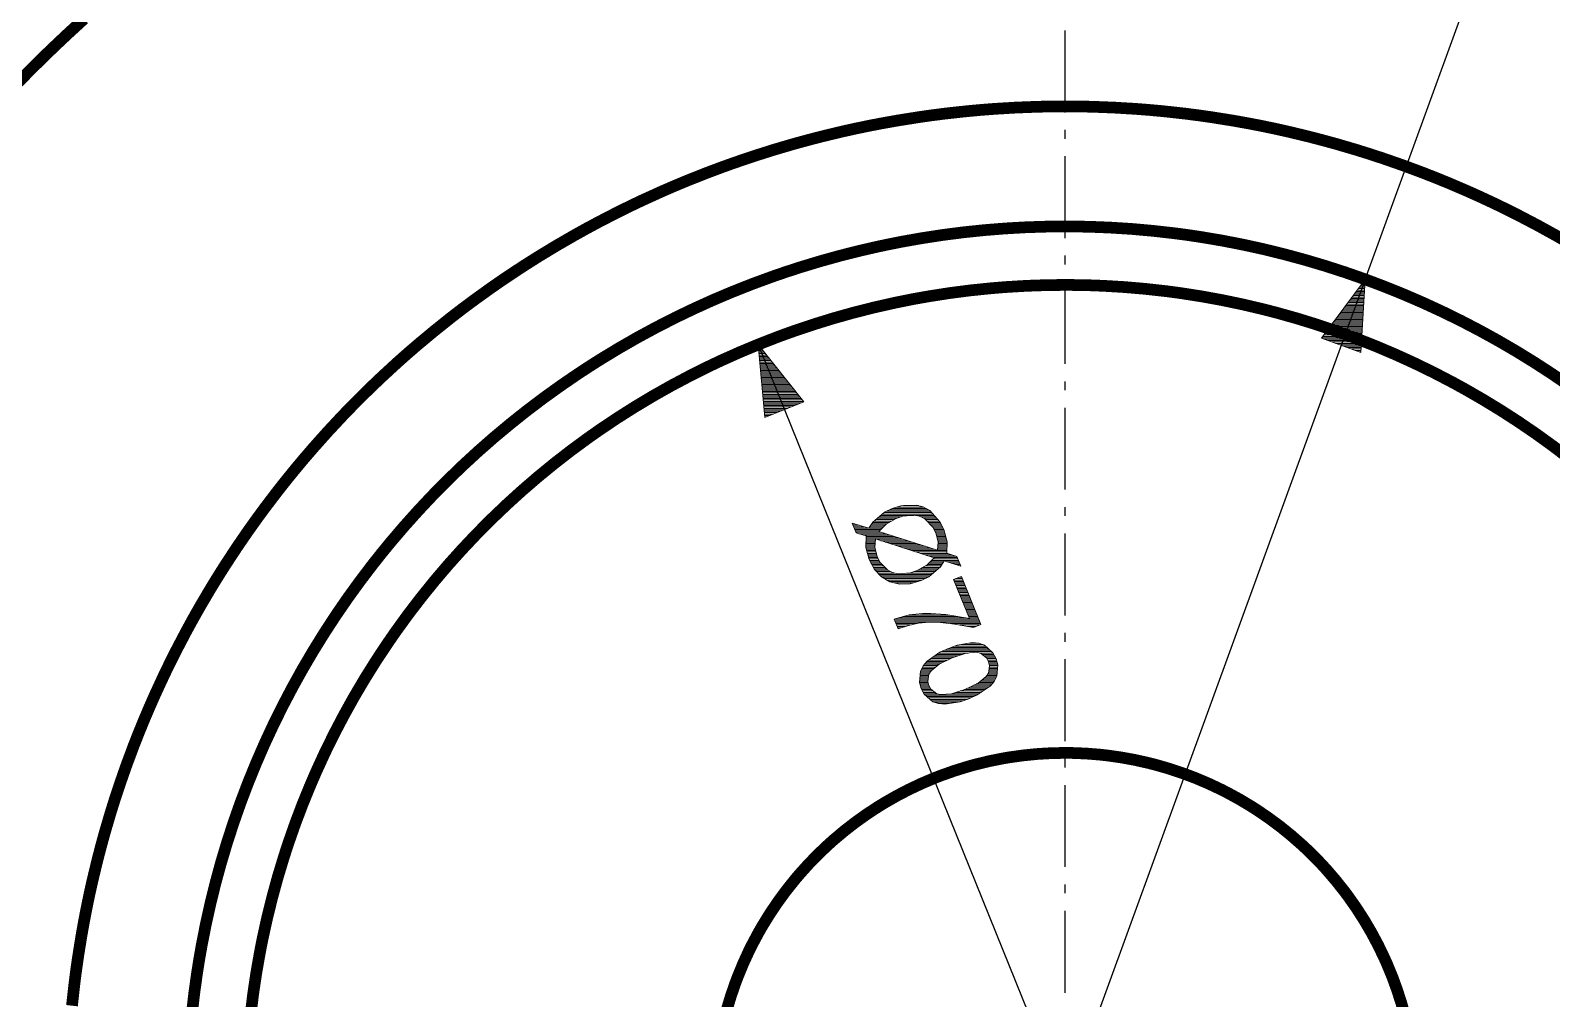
# Model space of a CAD drawing. Header units: millimetres. Extents: x 20 to 410, y 10 to 287.
# Drawn here: x 83.8 to 148.8, y 184.5 to 225.9 of the extents above; entities that cross this region are included whole.
import ezdxf

# ---------------------------------------------------------------- set-up
doc = ezdxf.new("R2010")
doc.units = ezdxf.units.MM
for name, color, linetype, lineweight in [('DUENN', 7, 'Continuous', 25), ('KANTEN', 7, 'Continuous', 50), ('MITTELLINIEN', 7, 'Continuous', 25), ('TEXT', 7, 'Continuous', 13)]:
    doc.layers.add(name, color=color, linetype=linetype, lineweight=lineweight)

msp = doc.modelspace()

# ---------------------------------------------------------------- linework, layer by layer
at = {"layer": 'DUENN', "lineweight": 13}
for p, q in [((140.754, 215.142), (140.82, 215.142)), ((140.798, 215.202), (140.824, 215.202)), ((140.262, 214.482), (140.782, 214.482)), ((140.306, 214.542), (140.786, 214.542)), ((140.351, 214.602), (140.789, 214.602)), ((140.396, 214.662), (140.792, 214.662)), ((140.44, 214.722), (140.796, 214.722)), ((140.485, 214.782), (140.799, 214.782)), ((140.53, 214.842), (140.803, 214.842)), ((140.575, 214.902), (140.806, 214.902)), ((140.619, 214.962), (140.81, 214.962)), ((140.664, 215.022), (140.813, 215.022)), ((140.709, 215.082), (140.817, 215.082)), ((139.77, 213.822), (140.744, 213.822)), ((139.814, 213.882), (140.747, 213.882)), ((139.859, 213.942), (140.751, 213.942)), ((139.904, 214.002), (140.754, 214.002)), ((139.949, 214.062), (140.758, 214.062)), ((139.993, 214.122), (140.761, 214.122)), ((140.038, 214.182), (140.765, 214.182)), ((140.083, 214.242), (140.768, 214.242)), ((140.127, 214.302), (140.772, 214.302)), ((140.172, 214.362), (140.775, 214.362)), ((140.217, 214.422), (140.779, 214.422)), ((139.278, 213.162), (140.706, 213.162)), ((139.322, 213.222), (140.709, 213.222)), ((139.367, 213.282), (140.713, 213.282)), ((139.412, 213.342), (140.716, 213.342)), ((139.457, 213.402), (140.72, 213.402)), ((139.501, 213.462), (140.723, 213.462)), ((139.546, 213.522), (140.727, 213.522)), ((139.591, 213.582), (140.73, 213.582)), ((139.635, 213.642), (140.734, 213.642)), ((139.68, 213.702), (140.737, 213.702)), ((139.725, 213.762), (140.741, 213.762)), ((138.965, 212.742), (140.682, 212.742)), ((139.009, 212.802), (140.685, 212.802)), ((139.054, 212.862), (140.689, 212.862)), ((139.079, 212.682), (140.678, 212.682)), ((139.099, 212.922), (140.692, 212.922)), ((139.144, 212.982), (140.696, 212.982)), ((139.188, 213.042), (140.699, 213.042)), ((139.233, 213.102), (140.703, 213.102)), ((139.244, 212.622), (140.675, 212.622)), ((139.409, 212.562), (140.671, 212.562)), ((114.891, 212.423), (114.912, 212.423)), ((114.897, 212.363), (114.96, 212.363)), ((114.903, 212.303), (115.008, 212.303)), ((114.908, 212.243), (115.056, 212.243)), ((114.914, 212.183), (115.104, 212.183)), ((114.919, 212.123), (115.152, 212.123)), ((114.925, 212.063), (115.2, 212.063)), ((114.93, 212.003), (115.248, 212.003)), ((114.936, 211.943), (115.296, 211.943)), ((114.942, 211.883), (115.344, 211.883)), ((139.574, 212.502), (140.668, 212.502)), ((139.739, 212.442), (140.664, 212.442)), ((139.904, 212.382), (140.661, 212.382)), ((140.068, 212.322), (140.658, 212.322)), ((140.233, 212.262), (140.654, 212.262)), ((140.398, 212.202), (140.651, 212.202)), ((140.563, 212.142), (140.647, 212.142)), ((114.947, 211.823), (115.392, 211.823)), ((114.953, 211.763), (115.441, 211.763)), ((114.958, 211.703), (115.489, 211.703)), ((114.964, 211.643), (115.537, 211.643)), ((114.969, 211.583), (115.585, 211.583)), ((114.975, 211.523), (115.633, 211.523)), ((114.981, 211.463), (115.681, 211.463)), ((114.986, 211.403), (115.729, 211.403)), ((114.992, 211.343), (115.777, 211.343)), ((114.997, 211.283), (115.825, 211.283)), ((115.003, 211.223), (115.873, 211.223)), ((115.008, 211.163), (115.921, 211.163)), ((115.014, 211.103), (115.969, 211.103)), ((115.019, 211.043), (116.017, 211.043)), ((115.025, 210.983), (116.065, 210.983)), ((115.031, 210.923), (116.113, 210.923)), ((115.036, 210.863), (116.162, 210.863)), ((115.042, 210.803), (116.21, 210.803)), ((115.047, 210.743), (116.258, 210.743)), ((115.053, 210.683), (116.306, 210.683)), ((115.058, 210.623), (116.354, 210.623)), ((115.064, 210.563), (116.402, 210.563)), ((115.07, 210.503), (116.45, 210.503)), ((115.075, 210.443), (116.498, 210.443)), ((115.081, 210.383), (116.546, 210.383)), ((115.086, 210.323), (116.594, 210.323)), ((115.092, 210.263), (116.642, 210.263)), ((115.097, 210.203), (116.69, 210.203)), ((115.103, 210.143), (116.738, 210.143)), ((115.109, 210.083), (116.786, 210.083)), ((115.114, 210.023), (116.834, 210.023)), ((115.12, 209.963), (116.737, 209.963)), ((115.125, 209.903), (116.589, 209.903)), ((115.131, 209.843), (116.44, 209.843)), ((115.136, 209.783), (116.292, 209.783)), ((115.142, 209.723), (116.143, 209.723)), ((115.148, 209.663), (115.995, 209.663)), ((115.153, 209.603), (115.846, 209.603)), ((115.159, 209.543), (115.698, 209.543)), ((115.164, 209.483), (115.549, 209.483)), ((115.17, 209.423), (115.401, 209.423)), ((115.175, 209.363), (115.252, 209.363))]:
    msp.add_line(p, q, dxfattribs=at)
at = {"layer": 'DUENN', "lineweight": 25}
for points in [[(140.826, 215.238), (162.544, 274.909)], [(140.826, 215.238), (115.174, 144.762)], [(114.889, 212.451), (141.111, 147.549)]]:
    msp.add_lwpolyline(points, dxfattribs=at)
at = {"layer": 'DUENN', "lineweight": 13}
for points in [[(140.826, 215.238), (140.645, 212.112), (138.954, 212.727), (140.826, 215.238)], [(114.889, 212.451), (116.847, 210.007), (115.178, 209.333), (114.889, 212.451)]]:
    msp.add_lwpolyline(points, close=True, dxfattribs=at)
at = {"layer": 'KANTEN', "lineweight": 50, "const_width": 0.5}
for points in [[(86.09, 226.366), (85.426, 225.757), (84.989, 225.346), (84.555, 224.931), (83.912, 224.3), (83.278, 223.66)], [(149.488, 216.818), (148.967, 217.117), (148.178, 217.552), (147.38, 217.97), (146.844, 218.239), (146.303, 218.501), (145.759, 218.755), (145.211, 219.001), (144.383, 219.356), (143.827, 219.583), (143.268, 219.802), (142.423, 220.116), (141.573, 220.412), (141.002, 220.599), (140.429, 220.778), (139.564, 221.032), (138.985, 221.19), (138.404, 221.341), (137.528, 221.552), (136.942, 221.682), (136.354, 221.804), (135.764, 221.917), (135.173, 222.022), (134.283, 222.164), (133.688, 222.249), (133.093, 222.325), (132.197, 222.423), (131.599, 222.478), (131, 222.524), (130.101, 222.578), (129.201, 222.613), (128.601, 222.626), (128, 222.63), (127.399, 222.626), (126.799, 222.613), (125.899, 222.578), (125, 222.524), (124.401, 222.478), (123.803, 222.423), (122.907, 222.325), (122.312, 222.249), (121.717, 222.164), (120.827, 222.022), (120.236, 221.917), (119.646, 221.804), (119.058, 221.682), (118.472, 221.552), (117.596, 221.341), (117.015, 221.19), (116.436, 221.032), (115.571, 220.778), (114.712, 220.506), (113.859, 220.216), (113.294, 220.013), (112.732, 219.802), (111.895, 219.471), (111.34, 219.24), (110.789, 219.001), (109.969, 218.629), (109.426, 218.371), (108.888, 218.106), (108.087, 217.693), (107.558, 217.409), (107.033, 217.117), (106.253, 216.666), (105.483, 216.198), (104.975, 215.877), (104.472, 215.549), (103.974, 215.215), (103.48, 214.873), (102.749, 214.347), (102.267, 213.988), (101.791, 213.622), (101.087, 213.06), (100.394, 212.484), (99.939, 212.092), (99.49, 211.694), (98.827, 211.084), (98.392, 210.67), (97.962, 210.25), (97.539, 209.824), (97.122, 209.392), (96.508, 208.733), (95.908, 208.061), (95.516, 207.606), (95.13, 207.146), (94.751, 206.68), (94.378, 206.209), (93.832, 205.493), (93.476, 205.009), (93.127, 204.52), (92.617, 203.778), (92.123, 203.025), (91.802, 202.517), (91.488, 202.005), (91.031, 201.228), (90.736, 200.705), (90.448, 200.178), (90.03, 199.38), (89.761, 198.844), (89.499, 198.303), (89.121, 197.485), (88.879, 196.936), (88.644, 196.383), (88.417, 195.827), (88.198, 195.268), (87.884, 194.423), (87.588, 193.573), (87.401, 193.002), (87.222, 192.429), (86.968, 191.564), (86.81, 190.985), (86.659, 190.404), (86.448, 189.528), (86.318, 188.942), (86.196, 188.354), (86.083, 187.764), (85.978, 187.173), (85.836, 186.283), (85.751, 185.688), (85.675, 185.093), (85.577, 184.197)], [(149.553, 210.687), (148.81, 211.196), (148.055, 211.686), (147.289, 212.159), (146.511, 212.613), (145.723, 213.048), (144.924, 213.464), (144.116, 213.86), (143.298, 214.238), (142.472, 214.595), (141.637, 214.933), (140.794, 215.25), (139.944, 215.547), (139.087, 215.823), (138.224, 216.079), (137.355, 216.314), (136.48, 216.529), (135.601, 216.722), (134.717, 216.894), (133.829, 217.044), (133.236, 217.133), (132.64, 217.212), (131.746, 217.312), (130.849, 217.392), (129.95, 217.449), (129.05, 217.485), (128.15, 217.5), (127.25, 217.492), (126.35, 217.464), (125.451, 217.413), (124.553, 217.341), (123.658, 217.248), (122.764, 217.133), (121.874, 216.996), (120.988, 216.839), (120.105, 216.66), (119.228, 216.459), (118.355, 216.238), (117.487, 215.996), (116.626, 215.734), (116.056, 215.547), (115.488, 215.351), (114.643, 215.041), (113.805, 214.71), (112.976, 214.359), (112.156, 213.988), (111.344, 213.598), (110.542, 213.188), (109.75, 212.76), (108.969, 212.312), (108.199, 211.846), (107.692, 211.525), (107.19, 211.196), (106.447, 210.687), (105.716, 210.161), (104.998, 209.617), (104.294, 209.056), (103.603, 208.479), (102.926, 207.885), (102.264, 207.275), (101.616, 206.649), (100.984, 206.008), (100.368, 205.352), (99.767, 204.681), (99.182, 203.996), (98.802, 203.531), (98.429, 203.061), (97.884, 202.344), (97.356, 201.615), (96.846, 200.873), (96.354, 200.119), (95.88, 199.353), (95.424, 198.576), (94.988, 197.789), (94.57, 196.991), (94.172, 196.184), (93.793, 195.367), (93.434, 194.541), (93.095, 193.707), (92.776, 192.865), (92.477, 192.015), (92.199, 191.159), (91.941, 190.296), (91.704, 189.428), (91.489, 188.553), (91.294, 187.674), (91.12, 186.791), (91.016, 186.2), (90.922, 185.607), (90.798, 184.715), (90.695, 183.82)], [(149.578, 207.557), (148.863, 208.102), (148.133, 208.63), (147.39, 209.138), (146.635, 209.627), (145.867, 210.096), (145.087, 210.546), (144.561, 210.834), (143.763, 211.25), (142.954, 211.645), (142.135, 212.019), (141.307, 212.372), (140.47, 212.703), (139.625, 213.013), (138.773, 213.301), (137.913, 213.567), (137.047, 213.811), (136.466, 213.961), (135.59, 214.167), (134.709, 214.351), (133.823, 214.512), (132.934, 214.651), (132.339, 214.73), (131.445, 214.83), (130.548, 214.907), (129.649, 214.961), (129.05, 214.984), (128.15, 215), (127.25, 214.992), (126.351, 214.961), (125.452, 214.907), (124.854, 214.858), (123.959, 214.766), (123.066, 214.651), (122.177, 214.512), (121.586, 214.407), (120.704, 214.231), (119.826, 214.032), (118.953, 213.811), (118.087, 213.567), (117.227, 213.301), (116.375, 213.013), (115.81, 212.809), (114.971, 212.484), (114.14, 212.139), (113.318, 211.772), (112.775, 211.515), (111.97, 211.113), (111.175, 210.691), (110.392, 210.248), (109.62, 209.785), (108.86, 209.303), (108.113, 208.801), (107.622, 208.456), (106.897, 207.923), (106.186, 207.371), (105.49, 206.801), (104.808, 206.213), (104.142, 205.608), (103.491, 204.986), (102.857, 204.348), (102.239, 203.693), (101.638, 203.023), (101.055, 202.338), (100.49, 201.637), (99.942, 200.923), (99.414, 200.194), (99.072, 199.701), (98.575, 198.951), (98.097, 198.188), (97.639, 197.413), (97.202, 196.627), (96.784, 195.829), (96.387, 195.022), (96.012, 194.204), (95.773, 193.653), (95.432, 192.82), (95.114, 191.979), (94.816, 191.129), (94.631, 190.558), (94.37, 189.697), (94.132, 188.829), (93.916, 187.955), (93.723, 187.076), (93.607, 186.488), (93.451, 185.601), (93.318, 184.711), (93.209, 183.818)], [(142.457, 184), (142.374, 184.288), (142.191, 184.86), (141.985, 185.424), (141.757, 185.979), (141.634, 186.253), (141.373, 186.794), (141.091, 187.324), (140.787, 187.841), (140.463, 188.347), (140.119, 188.839), (139.94, 189.08), (139.567, 189.55), (139.176, 190.005), (138.973, 190.227), (138.766, 190.444), (138.34, 190.867), (138.12, 191.071), (137.669, 191.467), (137.203, 191.845), (136.721, 192.204), (136.226, 192.543), (135.974, 192.705), (135.459, 193.014), (134.932, 193.302), (134.665, 193.438), (134.122, 193.694), (133.569, 193.928), (133.007, 194.14), (132.437, 194.329), (131.86, 194.495), (131.57, 194.569), (130.984, 194.7), (130.393, 194.808), (129.799, 194.892), (129.5, 194.925), (128.902, 194.973), (128.302, 194.997), (128.002, 195), (127.402, 194.988), (126.803, 194.952), (126.205, 194.892), (125.611, 194.809), (125.315, 194.758), (124.727, 194.639), (124.144, 194.496), (123.855, 194.416), (123.281, 194.238), (122.715, 194.038), (122.435, 193.93), (121.882, 193.696), (121.339, 193.44), (120.807, 193.163), (120.286, 192.864), (120.03, 192.708), (119.528, 192.378), (119.04, 192.03), (118.565, 191.661), (118.106, 191.275), (117.883, 191.074), (117.448, 190.661), (117.03, 190.23), (116.629, 189.783), (116.436, 189.553), (116.063, 189.083), (115.709, 188.598), (115.375, 188.099), (115.061, 187.588), (114.911, 187.327), (114.629, 186.798), (114.495, 186.529), (114.245, 185.983), (114.017, 185.428), (113.911, 185.147), (113.716, 184.579), (113.544, 184.004)]]:
    msp.add_lwpolyline(points, dxfattribs=at)
at = {"layer": 'MITTELLINIEN', "lineweight": 25}
for points in [[(128, 222.375), (128, 222.812), (128, 223.25), (128, 223.688), (128, 224.125), (128, 224.562), (128, 225), (128, 225.438), (128, 225.875)], [(128, 221.25), (128, 221.625)], [(128, 217), (128, 217.438), (128, 217.875), (128, 218.312), (128, 218.75), (128, 219.188), (128, 219.625), (128, 220.062), (128, 220.5)], [(128, 215.875), (128, 216.25)], [(128, 211.625), (128, 212.062), (128, 212.5), (128, 212.938), (128, 213.375), (128, 213.812), (128, 214.25), (128, 214.688), (128, 215.125)], [(128, 210.5), (128, 210.875)], [(128, 206.25), (128, 206.688), (128, 207.125), (128, 207.562), (128, 208), (128, 208.438), (128, 208.875), (128, 209.312), (128, 209.75)], [(128, 205.125), (128, 205.5)], [(128, 200.875), (128, 201.312), (128, 201.75), (128, 202.188), (128, 202.625), (128, 203.062), (128, 203.5), (128, 203.938), (128, 204.375)], [(128, 199.75), (128, 200.125)], [(128, 195.5), (128, 195.938), (128, 196.375), (128, 196.812), (128, 197.25), (128, 197.688), (128, 198.125), (128, 198.562), (128, 199)], [(128, 194.375), (128, 194.75)], [(128, 190.125), (128, 190.562), (128, 191), (128, 191.438), (128, 191.875), (128, 192.312), (128, 192.75), (128, 193.188), (128, 193.625)], [(128, 189), (128, 189.375)], [(128, 184.75), (128, 185.188), (128, 185.625), (128, 186.062), (128, 186.5), (128, 186.938), (128, 187.375), (128, 187.812), (128, 188.25)]]:
    msp.add_lwpolyline(points, dxfattribs=at)
at = {"layer": 'TEXT', "lineweight": 13}
for p, q in [((120.499, 205.388), (122.166, 205.388)), ((120.625, 205.448), (122.056, 205.448)), ((120.811, 205.508), (121.946, 205.508)), ((121.1, 205.568), (121.734, 205.568)), ((118.927, 204.788), (119.024, 204.788)), ((118.952, 204.728), (119.213, 204.728)), ((119.703, 204.728), (120.305, 204.728)), ((119.741, 204.788), (120.372, 204.788)), ((119.778, 204.848), (120.481, 204.848)), ((119.843, 204.908), (120.589, 204.908)), ((119.913, 204.968), (120.698, 204.968)), ((119.984, 205.028), (120.818, 205.028)), ((120.054, 205.088), (121, 205.088)), ((120.125, 205.148), (121.535, 205.148)), ((120.195, 205.208), (122.357, 205.208)), ((120.266, 205.268), (122.302, 205.268)), ((120.376, 205.328), (122.247, 205.328)), ((121.607, 205.148), (122.411, 205.148)), ((121.84, 205.088), (122.466, 205.088)), ((121.96, 205.028), (122.52, 205.028)), ((122.053, 204.968), (122.575, 204.968)), ((122.11, 204.908), (122.63, 204.908)), ((122.167, 204.848), (122.672, 204.848)), ((122.224, 204.788), (122.702, 204.788)), ((122.282, 204.728), (122.732, 204.728)), ((118.976, 204.668), (119.401, 204.668)), ((119, 204.608), (119.59, 204.608)), ((119.024, 204.548), (120.133, 204.548)), ((119.049, 204.488), (120.075, 204.488)), ((119.073, 204.428), (120.15, 204.428)), ((119.199, 204.368), (120.339, 204.368)), ((119.389, 204.308), (120.527, 204.308)), ((119.501, 204.068), (119.897, 204.068)), ((119.503, 204.128), (119.901, 204.128)), ((119.505, 204.188), (120.904, 204.188)), ((119.508, 204.248), (120.716, 204.248)), ((119.628, 204.608), (120.19, 204.608)), ((119.666, 204.668), (120.248, 204.668)), ((119.948, 204.128), (121.093, 204.128)), ((120.136, 204.068), (121.281, 204.068)), ((122.339, 204.668), (122.761, 204.668)), ((122.378, 204.608), (122.791, 204.608)), ((122.408, 204.548), (122.821, 204.548)), ((122.438, 204.488), (122.838, 204.488)), ((122.468, 204.428), (122.854, 204.428)), ((122.489, 204.368), (122.87, 204.368)), ((122.504, 204.308), (122.887, 204.308)), ((122.52, 204.248), (122.903, 204.248)), ((122.535, 204.188), (122.919, 204.188)), ((122.55, 204.128), (122.935, 204.128)), ((122.566, 204.068), (122.951, 204.068)), ((119.492, 203.828), (119.877, 203.828)), ((119.494, 203.888), (119.882, 203.888)), ((119.494, 203.768), (119.877, 203.768)), ((119.496, 203.948), (119.887, 203.948)), ((119.498, 204.008), (119.892, 204.008)), ((119.51, 203.708), (119.892, 203.708)), ((119.526, 203.648), (119.908, 203.648)), ((119.542, 203.588), (119.923, 203.588)), ((119.558, 203.528), (119.938, 203.528)), ((119.574, 203.468), (119.953, 203.468)), ((119.59, 203.408), (119.968, 203.408)), ((120.324, 204.008), (121.47, 204.008)), ((120.511, 203.948), (121.658, 203.948)), ((120.699, 203.888), (121.847, 203.888)), ((120.887, 203.828), (122.035, 203.828)), ((121.075, 203.768), (122.224, 203.768)), ((121.262, 203.708), (122.412, 203.708)), ((121.45, 203.648), (122.952, 203.648)), ((121.638, 203.588), (122.95, 203.588)), ((121.826, 203.528), (122.973, 203.528)), ((122.013, 203.468), (123.16, 203.468)), ((122.201, 203.408), (123.348, 203.408)), ((122.557, 203.708), (122.954, 203.708)), ((122.561, 203.768), (122.956, 203.768)), ((122.564, 203.828), (122.958, 203.828)), ((122.568, 203.888), (122.96, 203.888)), ((122.572, 203.948), (122.962, 203.948)), ((122.576, 204.008), (122.964, 204.008)), ((119.606, 203.348), (119.996, 203.348)), ((119.622, 203.288), (120.026, 203.288)), ((119.646, 203.228), (120.056, 203.228)), ((119.679, 203.168), (120.086, 203.168)), ((119.711, 203.108), (120.137, 203.108)), ((119.743, 203.048), (120.195, 203.048)), ((119.776, 202.988), (120.252, 202.988)), ((119.808, 202.928), (120.31, 202.928)), ((119.84, 202.868), (120.368, 202.868)), ((119.884, 202.808), (120.425, 202.808)), ((121.706, 202.808), (122.515, 202.808)), ((121.815, 202.868), (122.585, 202.868)), ((121.924, 202.928), (122.655, 202.928)), ((122.033, 202.988), (122.702, 202.988)), ((122.129, 203.048), (122.74, 203.048)), ((122.187, 203.108), (122.777, 203.108)), ((122.244, 203.168), (122.814, 203.168)), ((122.302, 203.228), (123.446, 203.228)), ((122.359, 203.288), (123.422, 203.288)), ((122.389, 203.348), (123.398, 203.348)), ((122.949, 203.168), (123.471, 203.168)), ((123.136, 203.108), (123.495, 203.108)), ((123.323, 203.048), (123.519, 203.048)), ((123.511, 202.988), (123.543, 202.988)), ((119.941, 202.748), (120.549, 202.748)), ((119.997, 202.688), (120.719, 202.688)), ((120.053, 202.628), (122.304, 202.628)), ((120.109, 202.568), (122.234, 202.568)), ((120.173, 202.508), (122.146, 202.508)), ((120.276, 202.448), (122.023, 202.448)), ((120.38, 202.388), (121.9, 202.388)), ((120.483, 202.328), (121.72, 202.328)), ((120.686, 202.268), (121.513, 202.268)), ((121.251, 202.688), (122.375, 202.688)), ((121.538, 202.748), (122.445, 202.748)), ((123.248, 202.388), (123.64, 202.388)), ((123.273, 202.328), (123.664, 202.328)), ((123.297, 202.268), (123.688, 202.268)), ((123.321, 202.208), (123.713, 202.208)), ((123.342, 202.448), (123.616, 202.448)), ((123.345, 202.148), (123.737, 202.148)), ((123.491, 202.508), (123.591, 202.508)), ((123.37, 202.088), (123.761, 202.088)), ((123.394, 202.028), (123.785, 202.028)), ((123.418, 201.968), (123.81, 201.968)), ((123.442, 201.908), (123.834, 201.908)), ((123.467, 201.848), (123.858, 201.848)), ((123.491, 201.788), (123.882, 201.788)), ((123.515, 201.728), (123.907, 201.728)), ((123.539, 201.668), (123.931, 201.668)), ((123.563, 201.608), (123.955, 201.608)), ((123.588, 201.548), (123.979, 201.548)), ((123.612, 201.488), (124.004, 201.488)), ((121.09, 200.828), (123.423, 200.828)), ((121.297, 200.888), (123.086, 200.888)), ((121.82, 200.948), (122.449, 200.948)), ((123.636, 201.428), (124.028, 201.428)), ((123.66, 201.368), (124.052, 201.368)), ((123.685, 201.308), (124.076, 201.308)), ((123.709, 201.248), (124.101, 201.248)), ((123.733, 201.188), (124.125, 201.188)), ((123.757, 201.128), (124.149, 201.128)), ((123.782, 201.068), (124.173, 201.068)), ((123.806, 201.008), (124.197, 201.008)), ((123.83, 200.948), (124.222, 200.948)), ((123.854, 200.888), (124.246, 200.888)), ((123.879, 200.828), (124.27, 200.828)), ((120.712, 200.708), (124.319, 200.708)), ((120.736, 200.648), (124.343, 200.648)), ((120.76, 200.588), (124.367, 200.588)), ((120.784, 200.528), (121.679, 200.528)), ((120.809, 200.468), (121.392, 200.468)), ((120.833, 200.408), (121.182, 200.408)), ((120.857, 200.348), (121.004, 200.348)), ((120.882, 200.768), (123.761, 200.768)), ((123.096, 200.528), (124.391, 200.528)), ((123.498, 200.468), (124.342, 200.468)), ((123.836, 200.408), (124.193, 200.408)), ((123.903, 200.768), (124.294, 200.768)), ((123.308, 199.568), (124.602, 199.568)), ((123.56, 199.628), (124.501, 199.628)), ((123.91, 199.688), (124.323, 199.688)), ((122.102, 198.908), (122.859, 198.908)), ((122.178, 198.968), (122.982, 198.968)), ((122.265, 199.028), (123.105, 199.028)), ((122.351, 199.088), (123.251, 199.088)), ((122.438, 199.148), (123.435, 199.148)), ((122.525, 199.208), (123.618, 199.208)), ((122.611, 199.268), (123.857, 199.268)), ((122.718, 199.328), (124.866, 199.328)), ((122.849, 199.388), (124.8, 199.388)), ((122.98, 199.448), (124.734, 199.448)), ((123.138, 199.508), (124.668, 199.508)), ((124.358, 199.268), (124.927, 199.268)), ((124.455, 199.208), (124.958, 199.208)), ((124.531, 199.148), (124.989, 199.148)), ((124.606, 199.088), (125.02, 199.088)), ((124.66, 199.028), (125.051, 199.028)), ((124.693, 198.968), (125.069, 198.968)), ((124.725, 198.908), (125.087, 198.908)), ((121.8, 198.248), (122.165, 198.248)), ((121.805, 198.308), (122.174, 198.308)), ((121.81, 198.368), (122.184, 198.368)), ((121.815, 198.428), (122.223, 198.428)), ((121.821, 198.488), (122.263, 198.488)), ((121.849, 198.548), (122.322, 198.548)), ((121.881, 198.608), (122.396, 198.608)), ((121.912, 198.668), (122.47, 198.668)), ((121.948, 198.728), (122.544, 198.728)), ((121.999, 198.788), (122.618, 198.788)), ((122.051, 198.848), (122.736, 198.848)), ((124.618, 198.248), (125.079, 198.248)), ((124.667, 198.308), (125.096, 198.308)), ((124.707, 198.368), (125.1, 198.368)), ((124.735, 198.428), (125.105, 198.428)), ((124.744, 198.488), (125.11, 198.488)), ((124.745, 198.848), (125.105, 198.848)), ((124.753, 198.548), (125.114, 198.548)), ((124.761, 198.788), (125.122, 198.788)), ((124.762, 198.608), (125.119, 198.608)), ((124.771, 198.668), (125.124, 198.668)), ((124.778, 198.728), (125.129, 198.728)), ((121.78, 198.008), (122.145, 198.008)), ((121.785, 198.068), (122.137, 198.068)), ((121.79, 198.128), (122.146, 198.128)), ((121.795, 198.188), (122.156, 198.188)), ((121.798, 197.948), (122.161, 197.948)), ((121.815, 197.888), (122.178, 197.888)), ((121.833, 197.828), (122.208, 197.828)), ((121.85, 197.768), (122.241, 197.768)), ((121.877, 197.708), (122.283, 197.708)), ((121.909, 197.648), (122.364, 197.648)), ((121.941, 197.588), (122.444, 197.588)), ((123.337, 197.588), (124.415, 197.588)), ((123.523, 197.648), (124.503, 197.648)), ((123.71, 197.708), (124.591, 197.708)), ((123.839, 197.768), (124.679, 197.768)), ((123.963, 197.828), (124.767, 197.828)), ((124.087, 197.888), (124.831, 197.888)), ((124.211, 197.948), (124.884, 197.948)), ((124.317, 198.008), (124.936, 198.008)), ((124.392, 198.068), (124.984, 198.068)), ((124.468, 198.128), (125.016, 198.128)), ((124.543, 198.188), (125.048, 198.188)), ((121.972, 197.528), (122.525, 197.528)), ((122.029, 197.468), (124.232, 197.468)), ((122.097, 197.408), (124.101, 197.408)), ((122.166, 197.348), (123.969, 197.348)), ((122.235, 197.288), (123.822, 197.288)), ((122.303, 197.228), (123.651, 197.228)), ((122.406, 197.168), (123.436, 197.168)), ((122.585, 197.108), (123.057, 197.108)), ((123.151, 197.528), (124.327, 197.528))]:
    msp.add_line(p, q, dxfattribs=at)
for points in [[(120.52, 202.307), (120.157, 202.518), (119.857, 202.838), (119.629, 203.26), (119.49, 203.783), (119.509, 204.271), (119.082, 204.405), (118.913, 204.824), (119.622, 204.598), (119.785, 204.859), (120.283, 205.283), (120.618, 205.446), (120.98, 205.563), (121.643, 205.594), (121.945, 205.509), (122.219, 205.36), (122.658, 204.877), (122.823, 204.545), (122.964, 204.021), (122.948, 203.536), (123.377, 203.399), (123.548, 202.977), (122.837, 203.204), (122.676, 202.947), (122.188, 202.529), (121.861, 202.369), (121.386, 202.231), (120.934, 202.211), (120.52, 202.307)], [(120.048, 204.461), (122.554, 203.663), (122.577, 204.024), (122.479, 204.406), (122.357, 204.649), (122.028, 204.995), (121.82, 205.098), (121.59, 205.153), (121.075, 205.113), (120.79, 205.019), (120.353, 204.778), (120.048, 204.461)], [(119.902, 204.143), (119.874, 203.782), (119.971, 203.398), (120.094, 203.153), (120.426, 202.808), (120.635, 202.707), (120.869, 202.655), (121.395, 202.701), (121.688, 202.798), (122.115, 203.034), (122.41, 203.342), (119.902, 204.143)], [(123.273, 200.508), (122.675, 200.576), (122.197, 200.583), (121.744, 200.542), (121.307, 200.451), (120.875, 200.305), (120.708, 200.718), (121.343, 200.902), (122.06, 200.972), (122.903, 200.921), (123.914, 200.741), (123.241, 202.407), (123.577, 202.543), (124.405, 200.494), (124.084, 200.364), (123.273, 200.508)], [(123.516, 197.181), (122.868, 197.078), (122.591, 197.106), (122.351, 197.187), (121.983, 197.509), (121.856, 197.749), (121.78, 198.01), (121.821, 198.494), (121.938, 198.717), (122.118, 198.927), (122.658, 199.301), (123.018, 199.466), (123.4, 199.601), (124.051, 199.713), (124.321, 199.689), (124.556, 199.61), (124.922, 199.278), (125.053, 199.026), (125.131, 198.759), (125.093, 198.274), (124.977, 198.054), (124.797, 197.849), (124.253, 197.478), (123.889, 197.312), (123.516, 197.181)], [(124.289, 197.987), (124.636, 198.262), (124.732, 198.406), (124.78, 198.723), (124.732, 198.896), (124.644, 199.058), (124.39, 199.261), (124.222, 199.301), (123.781, 199.262), (123.18, 199.065), (122.625, 198.794), (122.279, 198.514), (122.183, 198.367), (122.134, 198.048), (122.181, 197.876), (122.267, 197.721), (122.526, 197.527), (122.7, 197.489), (123.146, 197.527), (123.726, 197.714), (124.289, 197.987)]]:
    msp.add_lwpolyline(points, close=True, dxfattribs=at)

doc.saveas('drawing.dxf')
